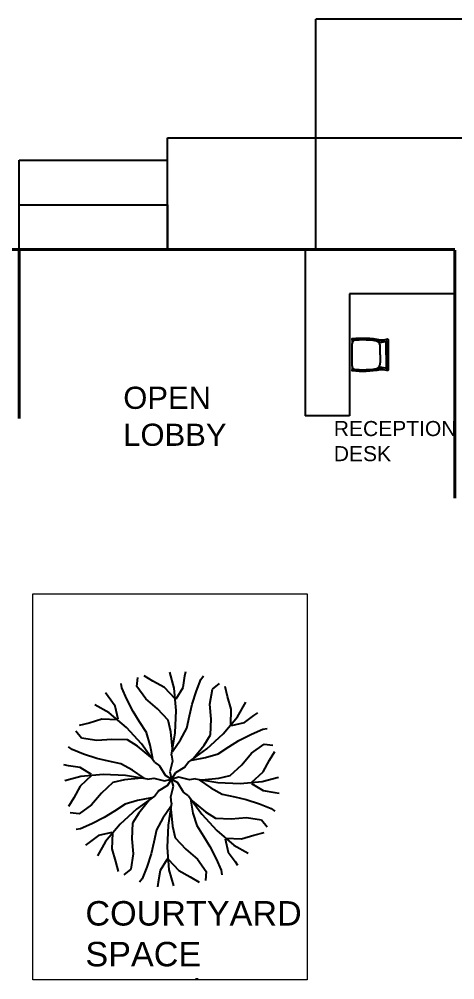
# Model space of a CAD drawing. Header units: metres. Extents: x -353 to 1688, y -477 to 135.
# Drawn here: x 491.74 to 497.61, y -327.03 to -314.09 of the extents above; entities that cross this region are included whole.
import ezdxf

# ---------------------------------------------------------------- set-up
doc = ezdxf.new("R2010")
doc.units = ezdxf.units.M
doc.header["$MEASUREMENT"] = 0
for name, color, linetype, plot in [('FURNITURE', 130, 'Continuous', False), ('STAIR', 231, 'Continuous', False), ('TEXT', 141, 'Continuous', False)]:
    doc.layers.add(name, color=color, linetype=linetype, plot=plot)
for name, color, linetype in [('ID-LOOSE', 31, 'Continuous'), ('ID-LOOSE2', 8, 'Continuous'), ('TREES', 82, 'Continuous')]:
    doc.layers.add(name, color=color, linetype=linetype)
doc.layers.add('PLINTH', color=7, linetype='Continuous', lineweight=20)
doc.layers.add('WALL', color=2, linetype='Continuous', lineweight=40)
doc.styles.get("Standard").update_dxf_attribs({"font": 'arial.ttf'})

# ---------------------------------------------------------------- blocks, each defined once
blk = doc.blocks.new('BRANCHZ', base_point=(0.5, 0.5))
for p, q in [((0.8758, 0.6211), (0.9341, 0.6629)), ((0.9341, 0.6629), (0.9759, 0.6586)), ((0.8297, 0.5667), (0.8758, 0.6211)), ((0.9298, 0.5334), (0.9591, 0.5878)), ((0.9591, 0.5878), (0.9842, 0.6293)), ((0.7756, 0.5166), (0.8297, 0.5667)), ((0.5334, 0.5083), (0.5, 0.5)), ((0.5835, 0.4958), (0.5335, 0.5083)), ((0.6126, 0.5001), (0.5835, 0.4958)), ((0.6126, 0.5001), (0.717, 0.4833)), ((0.6294, 0.4958), (0.6837, 0.4582)), ((0.6416, 0.496), (0.7213, 0.5041)), ((0.7213, 0.5041), (0.7756, 0.5166)), ((0.8758, 0.4833), (0.9298, 0.5334)), ((0.9258, 0.4876), (1.001, 0.5083)), ((0.6837, 0.4582), (0.7381, 0.4289)), ((0.717, 0.4833), (0.8214, 0.479)), ((0.8214, 0.479), (0.9258, 0.4876)), ((0.8758, 0.479), (0.9298, 0.4457)), ((0.7381, 0.4289), (0.7964, 0.4164)), ((0.7964, 0.4164), (0.8507, 0.4039)), ((0.9298, 0.4457), (0.9842, 0.4375)), ((0.9842, 0.4375), (1.005, 0.4332)), ((0.8507, 0.4039), (0.9133, 0.3831)), ((0.9133, 0.3831), (0.9674, 0.3623)), ((0.9674, 0.3623), (0.9842, 0.3498))]:
    blk.add_line(p, q)
blk = doc.blocks.new('TREE-16')
at = {"xscale": 120, "yscale": 120, "zscale": 120}
for rotation in [90, 134.9999999999999, 44.99999999999985, 180, 224.9999999999999, 314.9999999999998, 270]:
    blk.add_blockref('BRANCHZ', (0, 0), dxfattribs=dict(at, rotation=rotation))
blk.add_blockref('BRANCHZ', (0, 0), dxfattribs=at)
blk = doc.blocks.new('A$C51F1')
at = {"layer": 'ID-LOOSE'}
blk.add_lwpolyline([(0.439, 0.474, 0.102523), (0.429, 0.386, -0.080461), (0.445, 0.009, -0.3023), (0.42, 0.012, 0.197932), (0.411, 0.013, -0.028193), (0.357, 0.009), (0.227, 0.009), (0.097, 0.009, -0.028193), (0.043, 0.013, 0.197932), (0.034, 0.012, -0.3023), (0.009, 0.009, -0.080461), (0.025, 0.386, 0.102523), (0.015, 0.474, -0.587111), (0.026, 0.493), (0.428, 0.493, -0.587111)], format="xyb", close=True, dxfattribs=at)
at = {"layer": 'ID-LOOSE2'}
for p, q in [((0.227, 0.476), (0.044, 0.476)), ((0.227, 0.468), (0.044, 0.468)), ((0.227, 0.467), (0.044, 0.467)), ((0.227, 0.476), (0.411, 0.476)), ((0.227, 0.468), (0.411, 0.468)), ((0.227, 0.467), (0.411, 0.467)), ((0.227, 0.386), (0.121, 0.386)), ((0.227, 0.386), (0.334, 0.386)), ((0.042, 0.032), (0.032, 0.032)), ((0.042, 0.032), (0.033, 0.028)), ((0.043, 0.013), (0.042, 0.032)), ((0.411, 0.013), (0.413, 0.032)), ((0.413, 0.032), (0.423, 0.032)), ((0.413, 0.032), (0.422, 0.028))]:
    blk.add_line(p, q, dxfattribs=at)
for centre, radius, start, end in [((0.044, 0.473), 0.00242, 100.345, 201.3742), ((-0.19, 0.406), 0.241, 354.5513, 15.9626), ((0.044, 0.467), 0.000725, 87.3762, 197.5208), ((0.044, 0.466), 0.000433, 71.7715, 189.2202), ((-0.256, 0.358), 0.317, 1.1591, 17.5641), ((0.711, 0.358), 0.317, 162.4359, 178.8409), ((0.644, 0.406), 0.241, 164.0374, 185.4487), ((0.411, 0.473), 0.00242, 338.6258, 79.655), ((0.411, 0.467), 0.000725, 342.4792, 92.6238), ((0.411, 0.466), 0.000433, 350.7798, 108.2285), ((1.181, 0.149), 1.154, 168.4357, 186.8363), ((0.121, 0.288), 0.0978, 90.5164, 143.1927), ((0.333, 0.288), 0.0978, 36.8073, 89.4836), ((-0.726, 0.149), 1.154, 353.1637, 11.5643), ((0.04, 0.001), 0.012, 71.7536, 116.5375), ((0.415, 0.001), 0.012, 63.4625, 108.2464)]:
    blk.add_arc(centre, radius, start, end, dxfattribs=at)

msp = doc.modelspace()

# ---------------------------------------------------------------- linework, layer by layer
at = {"layer": 'Defpoints'}
msp.add_line((491.73564, -319.46643), (491.73651, -319.46643), dxfattribs=at)
at = {"layer": 'FURNITURE'}
for p, q in [((495.59059, -317.18818), (495.59059, -319.43126)), ((497.60787, -317.78818), (496.19059, -317.78818)), ((496.19059, -317.78818), (496.19059, -319.43126)), ((496.19059, -319.43126), (495.59059, -319.43126))]:
    msp.add_line(p, q, dxfattribs=at)
at = {"layer": 'PLINTH'}
for p, q in [((491.91823, -321.828), (495.61823, -321.828)), ((491.91823, -327.028), (491.91823, -321.828)), ((495.61823, -321.828), (495.61823, -327.028)), ((495.61823, -327.028), (491.91823, -327.028))]:
    msp.add_line(p, q, dxfattribs=at)
at = {"layer": 'STAIR'}
for p, q in [((495.73651, -317.18818), (495.73651, -314.08818)), ((500.03651, -314.08818), (495.73651, -314.08818)), ((493.73651, -317.18818), (493.73651, -315.68818)), ((493.73651, -315.68818), (498.03651, -315.68818)), ((491.73651, -317.18818), (491.73651, -315.98818)), ((491.73651, -315.98818), (493.73651, -315.98818)), ((491.73651, -316.58818), (493.73651, -316.58818)), ((493.73651, -316.58818), (493.73651, -317.18818))]:
    msp.add_line(p, q, dxfattribs=at)
at = {"layer": 'WALL'}
for p, q in [((497.60921, -317.18818), (487.27651, -317.18818)), ((491.73651, -319.46643), (491.73651, -317.18263)), ((497.60787, -320.54235), (497.60787, -317.1987)), ((494.12921, -327.028), (494.12921, -327.00818))]:
    msp.add_line(p, q, dxfattribs=at)

# ---------------------------------------------------------------- block references
at = {"layer": 'FURNITURE', "rotation": 270}
msp.add_blockref('A$C51F1', (496.2176, -318.38178), dxfattribs=at)
at = {"layer": 'TREES', "color": 0, "xscale": 0.02393584911099371, "yscale": 0.02393584911099371, "zscale": 0.02393584911099371}
msp.add_blockref('TREE-16', (493.79087, -324.32347), dxfattribs=at)

# ---------------------------------------------------------------- texts
at = {"layer": 'PLINTH', "insert": (492.62902, -325.96784), "char_height": 0.3296019, "attachment_point": 1}
msp.add_mtext_dynamic_manual_height_columns('COURTYARD SPACE', width=0.2376075, gutter_width=1.64801, heights=[0], dxfattribs=at)
at = {"layer": 'TEXT', "attachment_point": 1}
for s, width, gutter_width, insert, char_height in [('OPEN LOBBY', 0.0693657, 1.49379, (493.13947, -319.03855), 0.298757), ('RECEPTION DESK ', 0.0515614, 1.01461, (495.97758, -319.50068), 0.202921)]:
    msp.add_mtext_dynamic_manual_height_columns(s, width=width, gutter_width=gutter_width, heights=[0], dxfattribs=dict(at, insert=insert, char_height=char_height))

doc.saveas('drawing.dxf')
